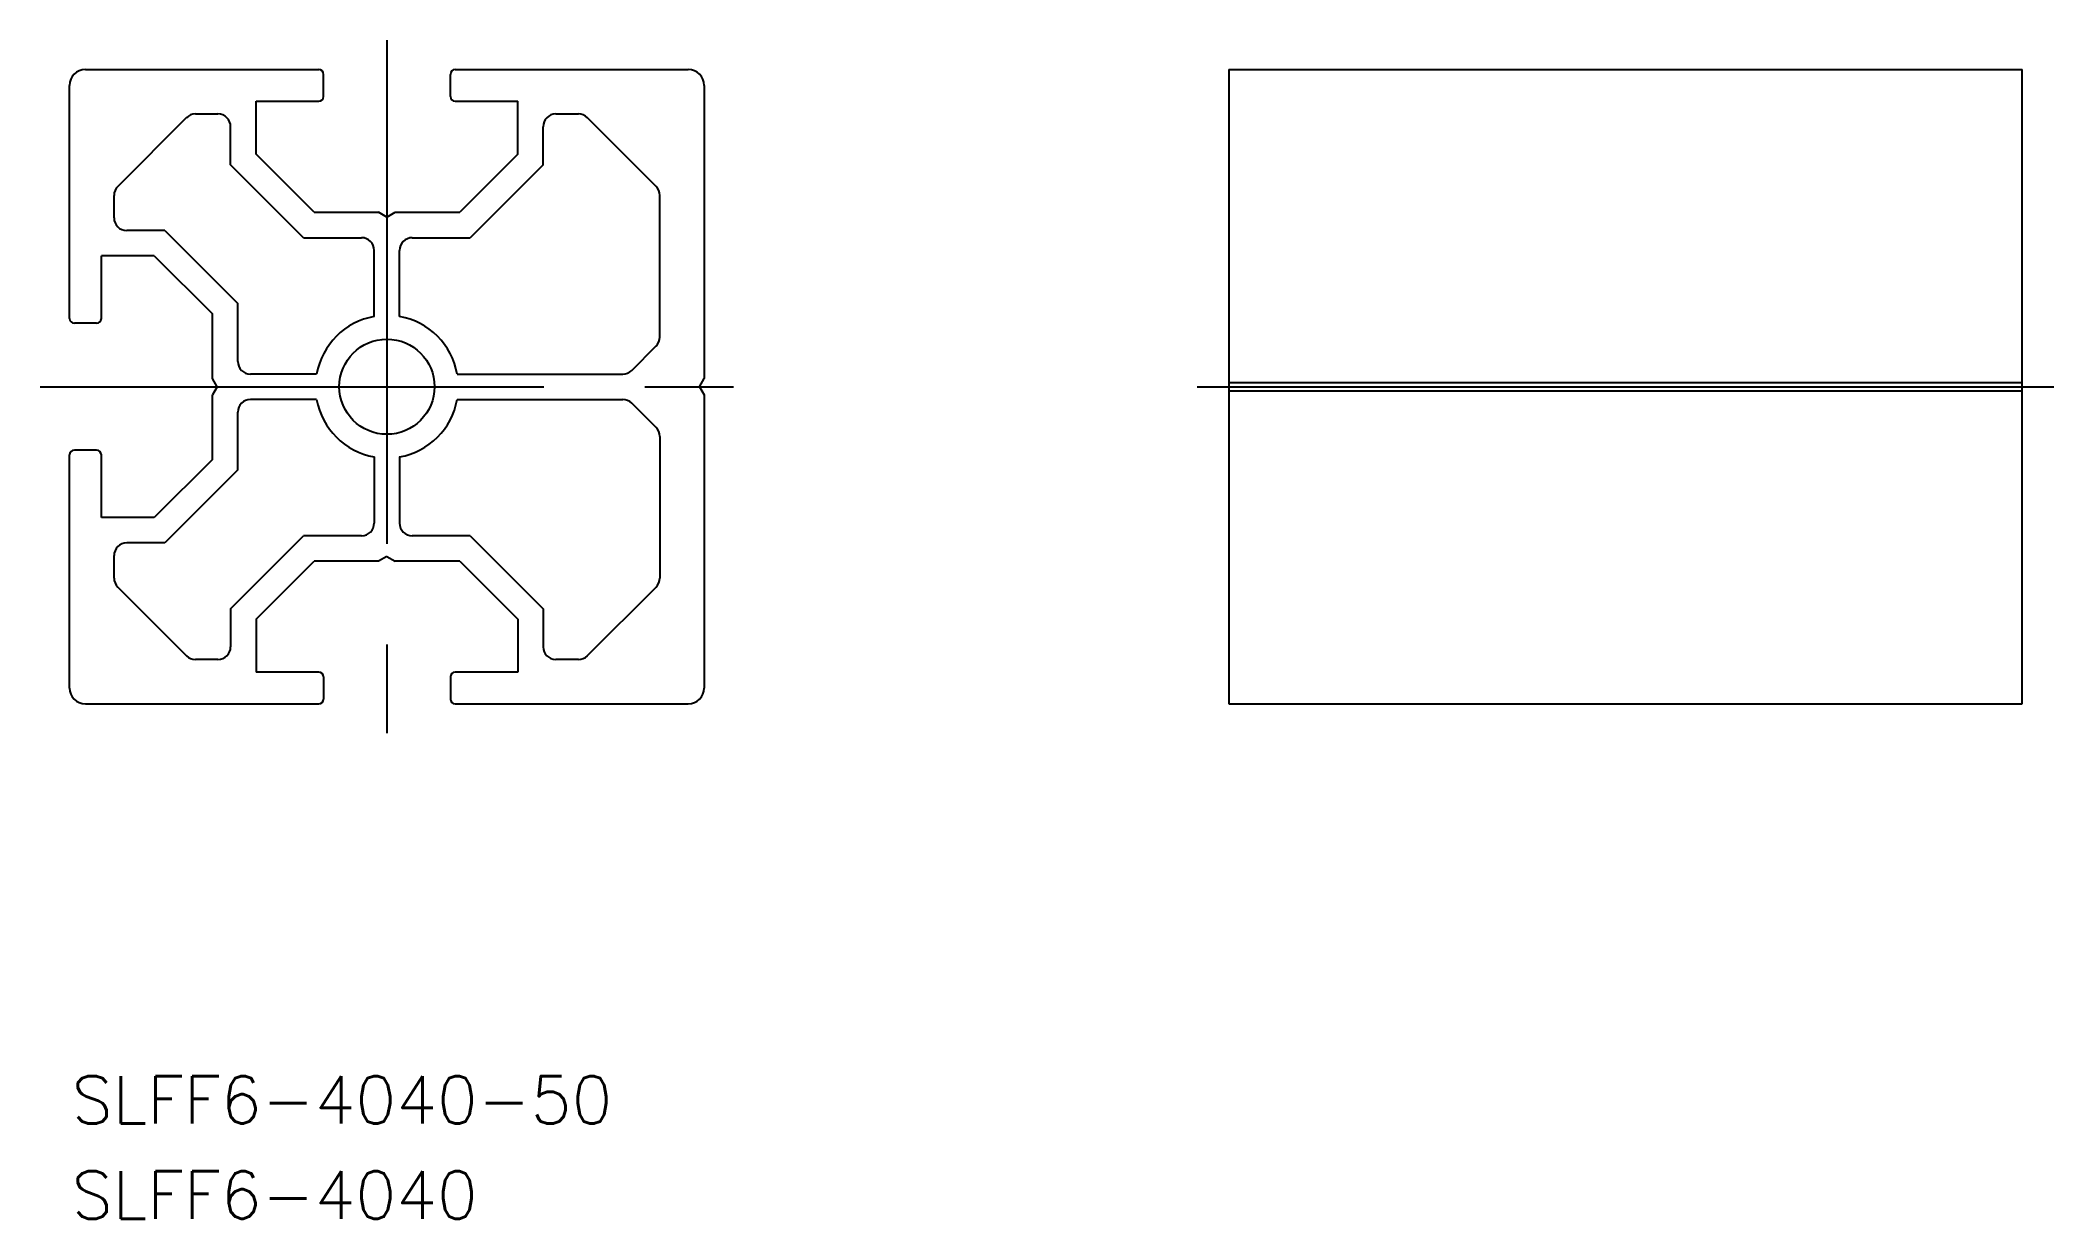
# Model space of a CAD drawing. Extents: x -22 to 105, y -52 to 22.
import ezdxf

# ---------------------------------------------------------------- set-up
doc = ezdxf.new("R2010")
doc.units = 0
doc.linetypes.add('CENTER', pattern=[50.8, 31.75, -6.35, 6.35, -6.35])
doc.layers.get('0').update_dxf_attribs({"linetype": 'CONTINUOUS'})
doc.layers.add('CENTER', color=1, linetype='CENTER')
doc.styles.get("Standard").update_dxf_attribs({"font": 'txt.shx', "height": 3, "bigfont": 'bigfont.shx'})

# ---------------------------------------------------------------- blocks, each defined once
blk = doc.blocks.new('*U5')
at = {"color": 7, "linetype": 'CONTINUOUS'}
blk.add_text('SLFF6-4040-50', height=3, dxfattribs=at).set_placement((-19.86, -46.47))
blk = doc.blocks.new('*U6')
at = {"color": 7, "linetype": 'CONTINUOUS'}
blk.add_text('SLFF6-4040', height=3, dxfattribs=at).set_placement((-19.86, -52.47))

msp = doc.modelspace()

# ---------------------------------------------------------------- linework, layer by layer
at = {"color": 7, "linetype": 'CONTINUOUS'}
for p, q in [((-19, 20), (-4.3, 20)), ((-4, 18.3), (-4, 19.7)), ((4, 18.3), (4, 19.7)), ((4.3, 20), (19, 20)), ((53.07, 20), (103.07, 20)), ((53.07, 20), (53.07, -20)), ((103.07, -20), (103.07, 20)), ((-20, 4.3), (-20, 19)), ((-8.25, 14.66), (-8.25, 18)), ((-8.25, 18), (-4.3, 18)), ((4.3, 18), (8.25, 18)), ((8.25, 14.66), (8.25, 18)), ((20, 19), (20, 0.52)), ((-12.63, 16.97), (-16.97, 12.63)), ((-12.07, 17.2), (-10.65, 17.2)), ((10.65, 17.2), (12.07, 17.2)), ((16.97, 12.63), (12.63, 16.97)), ((-9.85, 14), (-9.85, 16.4)), ((9.85, 14), (9.85, 16.4)), ((-5.25, 9.4), (-9.85, 14)), ((-4.59, 11), (-8.25, 14.66)), ((8.25, 14.66), (4.59, 11)), ((9.85, 14), (5.25, 9.4)), ((-17.2, 10.65), (-17.2, 12.07)), ((17.2, 3.13), (17.2, 12.07)), ((-4.59, 11), (-0.52, 11)), ((0, 10.7), (-0.52, 11)), ((0, 10.7), (0.52, 11)), ((0.52, 11), (4.59, 11)), ((-14, 9.85), (-16.4, 9.85)), ((-14, 9.85), (-9.4, 5.25)), ((-5.25, 9.4), (-1.6, 9.4)), ((1.6, 9.4), (5.25, 9.4)), ((-14.66, 8.25), (-18, 8.25)), ((-18, 4.3), (-18, 8.25)), ((-14.66, 8.25), (-11, 4.59)), ((-0.8, 4.43), (-0.8, 8.6)), ((0.8, 4.43), (0.8, 8.6)), ((-9.4, 1.6), (-9.4, 5.25)), ((-18.3, 4), (-19.7, 4)), ((-11, 0.52), (-11, 4.59)), ((15.43, 1.03), (16.97, 2.57)), ((-10.7, 0), (-11, 0.52)), ((-10.7, 0), (-11, -0.52)), ((-4.43, 0.8), (-8.6, 0.8)), ((4.43, 0.8), (14.87, 0.8)), ((19.7, 0), (20, 0.52)), ((19.7, 0), (20, -0.52)), ((53.07, 0.26), (103.07, 0.26)), ((-11, -4.59), (-11, -0.52)), ((-4.43, -0.8), (-8.6, -0.8)), ((4.43, -0.8), (14.87, -0.8)), ((16.97, -2.57), (15.43, -1.03)), ((20, -0.52), (20, -19)), ((53.07, 0), (103.07, 0)), ((53.07, -0.26), (103.07, -0.26)), ((-9.4, -5.25), (-9.4, -1.6)), ((17.2, -3.13), (17.2, -12.07)), ((-20, -19), (-20, -4.3)), ((-18.3, -4), (-19.7, -4)), ((-18, -8.25), (-18, -4.3)), ((-11, -4.59), (-14.66, -8.25)), ((-0.8, -4.43), (-0.8, -8.6)), ((0.8, -4.43), (0.8, -8.6)), ((-9.4, -5.25), (-14, -9.85)), ((-14.66, -8.25), (-18, -8.25)), ((-14, -9.85), (-16.4, -9.85)), ((-9.85, -14), (-5.25, -9.4)), ((-1.6, -9.4), (-5.25, -9.4)), ((5.25, -9.4), (1.6, -9.4)), ((5.25, -9.4), (9.85, -14)), ((-17.2, -12.07), (-17.2, -10.65)), ((-8.25, -14.66), (-4.59, -11)), ((-0.52, -11), (-4.59, -11)), ((0, -10.7), (-0.52, -11)), ((0, -10.7), (0.52, -11)), ((4.59, -11), (0.52, -11)), ((4.59, -11), (8.25, -14.66)), ((-16.97, -12.63), (-12.63, -16.97)), ((12.63, -16.97), (16.97, -12.63)), ((-9.85, -14), (-9.85, -16.4)), ((-8.25, -14.66), (-8.25, -18)), ((8.25, -14.66), (8.25, -18)), ((9.85, -14), (9.85, -16.4)), ((-10.65, -17.2), (-12.07, -17.2)), ((12.07, -17.2), (10.65, -17.2)), ((-4.3, -18), (-8.25, -18)), ((-4, -18.3), (-4, -19.7)), ((4, -18.3), (4, -19.7)), ((8.25, -18), (4.3, -18)), ((-19, -20), (-4.3, -20)), ((4.3, -20), (19, -20)), ((53.07, -20), (103.07, -20))]:
    msp.add_line(p, q, dxfattribs=at)
msp.add_circle((0, 0), 3, dxfattribs=at)
for centre, radius, start, end in [((-19, 19), 1, 90, 180), ((-4.3, 19.7), 0.3, 0, 90), ((4.3, 19.7), 0.3, 90, 180), ((19, 19), 1, 360, 90), ((-4.3, 18.3), 0.3, 270, 0), ((4.3, 18.3), 0.3, 180, 270), ((-12.07, 16.4), 0.8, 90, 135), ((-10.65, 16.4), 0.8, 0, 90), ((10.65, 16.4), 0.8, 90, 180), ((12.07, 16.4), 0.8, 45, 90), ((-16.4, 12.07), 0.8, 135, 180), ((16.4, 12.07), 0.8, 0, 45), ((-16.4, 10.65), 0.8, 180, 270), ((-1.6, 8.6), 0.8, 0, 90), ((1.6, 8.6), 0.8, 90, 180), ((-19.7, 4.3), 0.3, 180, 270), ((-18.3, 4.3), 0.3, 270, 0), ((0, 0), 4.5, 100.2403, 169.7597), ((0, 0), 4.5, 10.2403, 79.7597), ((16.4, 3.13), 0.8, 315, 0), ((-8.6, 1.6), 0.8, 180, 270), ((14.87, 1.6), 0.8, 270, 315), ((-8.6, -1.6), 0.8, 90, 180), ((0, 0), 4.5, 190.2403, 259.7597), ((0, 0), 4.5, 280.2403, 349.7597), ((14.87, -1.6), 0.8, 45, 90), ((16.4, -3.13), 0.8, 0, 45), ((-19.7, -4.3), 0.3, 90, 180), ((-18.3, -4.3), 0.3, 0, 90), ((-1.6, -8.6), 0.8, 270, 0), ((1.6, -8.6), 0.8, 180, 270), ((-16.4, -10.65), 0.8, 90, 180), ((-16.4, -12.07), 0.8, 180, 225), ((16.4, -12.07), 0.8, 315, 0), ((-10.65, -16.4), 0.8, 270, 0), ((10.65, -16.4), 0.8, 180, 270), ((-12.07, -16.4), 0.8, 225, 270), ((12.07, -16.4), 0.8, 270, 315), ((-19, -19), 1, 180, 270), ((-4.3, -18.3), 0.3, 0, 90), ((4.3, -18.3), 0.3, 90, 180), ((19, -19), 1, 270, 0), ((-4.3, -19.7), 0.3, 270, 0), ((4.3, -19.7), 0.3, 180, 270)]:
    msp.add_arc(centre, radius, start, end, dxfattribs=at)
at = {"layer": 'CENTER', "color": 1, "linetype": 'CENTER'}
for p, q in [((0, 21.85), (0, -21.85)), ((-21.85, 0), (21.85, 0)), ((51.07, 0), (105.07, 0))]:
    msp.add_line(p, q, dxfattribs=at)

# ---------------------------------------------------------------- block references
at = {"color": 7, "linetype": 'CONTINUOUS'}
for name in ['*U5', '*U6']:
    msp.add_blockref(name, (0, 0), dxfattribs=at)

doc.saveas('drawing.dxf')
